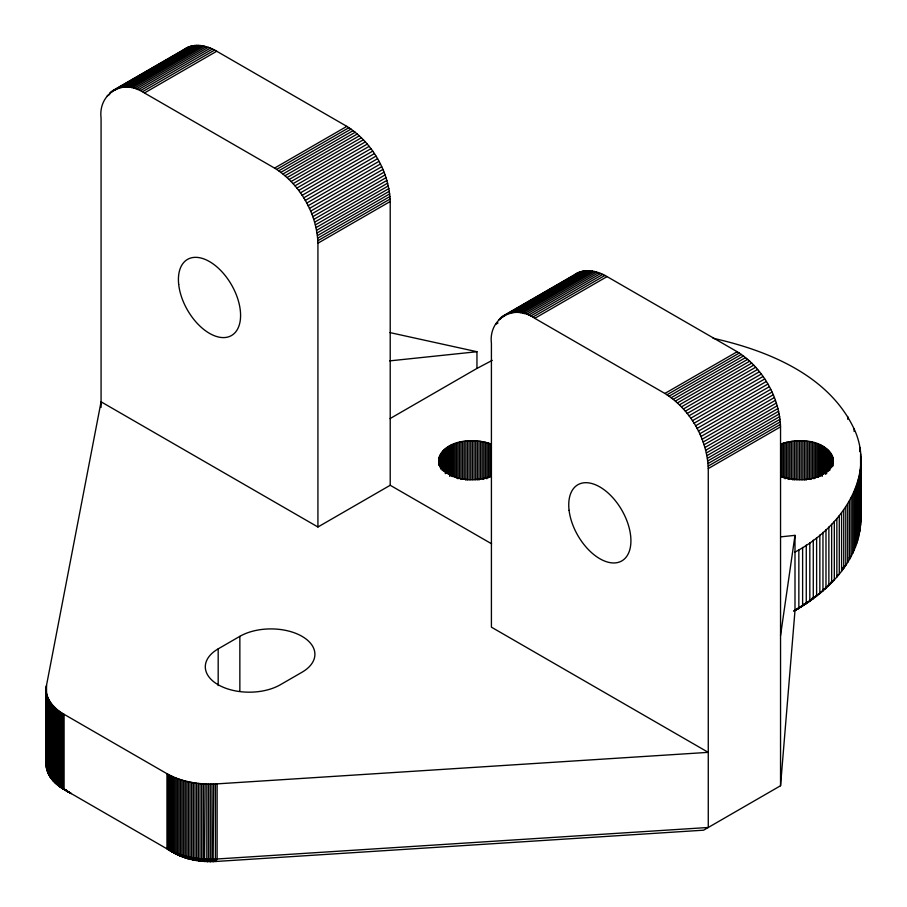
<?xml version="1.0" encoding="UTF-8"?>
<svg xmlns="http://www.w3.org/2000/svg" width="907" height="907" viewBox="0 0 907 907"><rect width="100%" height="100%" fill="white"/><g stroke="black" fill="none" stroke-linecap="round" stroke-linejoin="round"><path stroke-width="1.36" d="M713.038 338.254C768.671 350.635 831.05 376.122 855.403 431.789C875.652 480.744 837.002 530.266 794.997 552.046M46.506 760.485C44.046 772.979 53.887 783.841 64.091 789.441L174.201 853.011C186.819 860.085 201.683 862.285 215.991 861.469L703.571 830.188L780.542 785.745L794.997 610.468C828.374 591.557 860.652 559.494 860.868 518.657L860.868 460.234M438.682 464.407C438.444 439.578 473.522 437.163 491.163 444.045L491.163 476.039M780.791 477.422L780.791 444.045C797.979 437.877 828.136 438.829 833.272 460.234C828.136 481.64 797.979 482.592 780.791 476.424M491.617 543.815L390.214 485.268L317.926 527.001L101.074 401.812L46.506 685.363C44.046 697.857 53.887 708.73 64.091 714.319L166.967 773.716C182.114 782.219 199.948 784.85 217.113 783.863L708.265 752.357L491.413 627.168L491.413 343.379C488.329 318.436 514.722 303.21 534.779 318.334L664.888 393.457C690.227 409.374 707.143 438.671 708.265 468.579L708.265 827.479L217.113 858.986C199.948 859.972 182.114 857.33 166.967 848.839L166.967 773.716M780.542 635.512L794.997 535.357L780.927 536.831M211.977 784.067L211.977 859.19L213.134 861.605L213.689 784.033M201.705 783.727L201.705 858.85L204.563 861.457L205.118 783.954M205.118 859.076L207.408 861.605L208.542 859.19L208.542 784.067M317.926 527.001L317.926 243.223C316.815 213.315 299.9 184.019 274.56 168.101L144.451 92.979C124.384 77.843 98.001 93.081 101.074 118.023L101.074 407.368M208.542 859.19L210.277 861.65L211.977 859.19M213.134 861.605L215.401 859.088L215.401 783.965M572.226 276.737L573.541 275.558M849.077 557.975L851.185 556.354L851.185 497.92M183.203 50.202C192.851 42.176 206.875 45.305 216.728 51.246L346.837 126.368C372.187 142.286 389.092 171.582 390.214 201.49L390.214 485.268M842.626 567.714L845.8 565.39L845.8 506.968M841.639 569.879L843.748 568.349L843.748 509.927M837.161 575.662L839.281 574.176L839.281 515.743M830.801 582.26L834.315 579.868L834.315 521.446M828.148 585.015L831.651 582.657L831.651 524.235M825.381 587.725L828.873 585.412L828.873 526.99M809.826 542.601L809.826 601.035L794.271 610.717M822.49 590.4L825.982 588.121L825.982 529.699M820.654 592.282L822.966 590.797L822.966 532.375M574.925 274.504C584.652 267.769 597.622 270.989 607.066 276.601L737.176 351.723C762.515 367.641 779.43 396.937 780.542 426.846L780.542 785.745M811.765 598.541L814.078 597.078M816.379 595.616L819.849 593.427L819.849 534.994M810.869 599.595L816.617 596.001L816.617 537.579M813.273 540.119L813.273 598.541L802.967 604.89L809.826 601.035M806.266 545.039L806.266 603.472L796.063 609.583L802.616 605.853L802.616 547.431M793.591 611.182L802.616 605.853M794.373 610.796L798.852 608.189L798.852 549.767M112.309 90.87L187.602 47.402M110.915 91.936L189.212 46.733M109.611 93.115L112.06 91.698M114.509 90.292L116.958 88.875M118.613 87.922L190.889 46.189M120.348 87.514L192.635 45.781M107.241 95.836L109.702 94.419M122.15 87.231L194.438 45.497M123.998 87.095L196.286 45.361M125.903 87.083L198.191 45.35M127.853 87.208L200.13 45.475M129.837 87.469L202.114 45.735M131.855 87.866L204.143 46.132M133.907 88.398L206.195 46.665M135.982 89.056L208.27 47.323M138.079 89.85L210.367 48.116M140.2 90.768L212.476 49.035M142.32 91.811L214.596 50.078M144.451 92.979L216.728 51.246M274.56 168.101L346.837 126.368M276.68 169.394L348.968 127.66M278.812 170.799L351.088 129.066M280.921 172.319L353.208 130.585M283.018 173.951L355.306 132.218M285.093 175.686L357.381 133.953M287.145 177.523L359.433 135.789M289.163 179.461L361.451 137.728M291.158 181.491L363.435 139.757M293.097 183.611L365.385 141.877M295.002 185.822L367.29 144.088M296.85 188.1L369.138 146.367M298.652 190.447L370.94 148.714M300.387 192.874L372.675 151.14M302.076 195.356L374.353 153.623M303.686 197.885L375.963 156.151M305.228 200.47L377.505 158.736M306.691 203.1L378.979 161.367M308.085 205.764L380.362 164.031M309.389 208.463L381.677 166.729M310.613 211.172L382.901 169.439M311.759 213.905L384.046 172.183M312.802 216.66L385.09 174.926M313.765 219.403L386.042 177.67M314.627 222.147L386.915 180.414M315.387 224.879L387.674 183.146M316.055 227.6L388.343 185.867M316.622 230.299L388.91 188.565M317.099 232.963L389.375 191.23M317.461 235.605L389.738 193.871M317.722 238.19L389.999 196.456M317.869 240.729L390.157 198.996M317.926 243.223L390.214 201.49M502.648 316.237L577.94 272.758M501.254 317.291L579.55 272.089M499.938 318.47L504.848 315.647M508.521 313.516L581.228 271.544M498.714 319.774L501.163 318.357M510.686 312.87L582.963 271.136M512.478 312.586L584.766 270.853M514.337 312.45L586.614 270.717M495.573 324.366L498.022 322.96M516.23 312.439L588.518 270.705M518.18 312.564L590.468 270.83M520.164 312.824L592.452 271.091M522.194 313.221L594.47 271.488M524.246 313.754L596.523 272.021M526.321 314.412L598.597 272.678M528.418 315.205L600.695 273.472M530.527 316.124L602.815 274.39M532.647 317.167L604.935 275.433M534.779 318.334L607.066 276.601M390.101 418.569L476.957 368.423L492.252 360.374M218.179 648.868L239.856 636.34A43.955 25.373 0 0 1 302.02 636.34A43.955 25.373 0 0 1 302.02 672.234L280.342 684.751A43.955 25.373 0 0 1 218.179 684.751A43.955 25.373 0 0 1 218.179 648.868L218.179 685.579M664.888 393.457L737.176 351.723M667.019 394.749L739.307 353.016M669.139 396.155L741.427 354.422M671.259 397.674L743.536 355.941M673.345 399.307L745.633 357.573M675.432 401.041L747.708 359.308M677.484 402.878L749.76 361.145M679.502 404.817L751.79 363.083M681.486 406.846L753.774 365.113M683.436 408.966L755.712 367.233M685.329 411.177L757.617 369.444M687.189 413.456L759.465 371.723M688.98 415.803L761.268 374.069M690.726 418.229L763.014 376.496M692.404 420.712L764.692 378.979M694.014 423.24L766.302 381.507M695.556 425.825L767.844 384.092M697.029 428.455L769.306 386.722M698.413 431.12L770.701 389.386M699.728 433.818L772.004 392.085M700.952 436.528L773.24 394.794M702.086 439.271L774.374 397.538M703.14 442.015L775.428 400.282M704.093 444.759L776.381 403.025M704.954 447.502L777.242 405.769M705.725 450.235L778.013 408.513M706.394 452.956L778.682 411.222M706.961 455.654L779.249 413.921M707.426 458.33L779.714 416.596M707.789 460.96L780.077 419.227M708.05 463.545L780.337 421.812M708.208 466.085L780.496 424.351M708.265 468.579L780.542 426.846M794.6 610.626L798.852 608.189M799.566 607.259L806.266 603.472M809.77 600.502L813.273 598.541M811.844 598.677L816.617 596.001M822.728 589.935L825.982 588.121M820.846 591.976L822.966 590.797M816.198 595.457L819.849 593.427M438.682 460.234C443.818 481.64 473.976 482.592 491.163 476.424M389.704 360.884L476.957 351.723L476.957 368.423M390.01 332.608L476.957 351.723M58.467 710.578L58.467 785.7L64.567 789.135L56.472 784.079L56.472 708.957M173.452 776.959L173.452 852.081L180.754 856.208L176.253 853.226L176.253 778.115M56.472 784.079L61.993 787.208M60.61 712.131L60.61 787.253L71.324 793.614L62.9 788.727L62.9 713.605M176.253 853.226L183.135 857.126L179.155 854.292L179.155 779.17M170.765 775.723L170.765 850.845L178.464 855.21L173.452 852.081M179.155 854.292L185.595 857.965L182.16 855.244L182.16 780.122M62.9 788.727L69.351 792.412L60.61 787.253M54.647 707.279L54.647 782.401L56.96 783.727M168.203 774.408L168.203 849.53L176.275 854.145L170.765 850.845M176.275 854.145L169.462 850.199L169.462 775.077M69.351 792.412L61.733 788.002L61.733 712.879M182.16 855.244L188.134 858.725L185.255 856.106L185.255 780.984M52.991 705.544L52.991 780.666L55.395 782.072M168.203 849.53L174.201 853.011M65.792 789.827L67.503 791.153L59.522 786.482L59.522 711.36M178.464 855.21L172.092 851.48L172.092 776.358M64.601 789.124L57.447 784.895L57.447 709.773M180.754 856.208L174.836 852.671L174.836 777.548M185.255 856.106L190.753 859.394L188.429 856.866L188.429 781.743M62.027 787.151L55.542 783.251L55.542 708.129M50.18 701.927L50.18 777.05L52.436 778.41M58.467 785.7L67.503 791.153M57.152 783.603L53.796 781.539L53.796 706.417M183.135 857.126L177.693 853.77L177.693 778.648M188.429 856.866L193.418 859.983L191.672 857.523L191.672 782.401M54.522 781.222L52.221 779.782L52.221 704.66M54.647 782.401L59.42 785.428M185.595 857.965L180.652 854.779L180.652 779.657M52.991 780.666L56.234 782.786M191.672 857.523L196.15 860.494L194.971 858.079L194.971 782.956M51.733 777.537L49.59 776.12L49.59 700.998M188.134 858.725L183.702 855.686L183.702 780.564M50.724 775.723L48.536 774.227L48.536 699.116M50.18 777.05L52.413 778.603M194.971 858.079L198.916 860.902L198.316 858.521L198.316 783.399M190.753 859.394L186.831 856.503L186.831 781.381M198.316 858.521L201.728 861.231L201.705 858.85M193.418 859.983L190.039 857.206L190.039 782.083M196.15 860.494L193.316 857.818L193.316 782.696M198.916 860.902L196.638 858.305L196.638 783.194M201.728 861.231L200.005 858.702L200.005 783.58M204.563 861.457L203.406 858.974L203.406 783.863M215.401 859.088L215.991 861.469L217.113 858.986L217.113 783.863M207.408 861.605L206.83 859.144L206.83 784.022M860.267 509.11L860.868 518.657M210.277 861.65L210.254 784.09M860.8 457.049L860.8 521.842M860.596 453.863L860.596 525.028M860.267 469.781L860.267 528.214M859.791 447.502L859.791 451.675M859.791 472.955L859.791 531.389M859.178 476.13L859.178 534.552M858.441 479.281L858.441 537.715M857.557 482.433L857.557 540.855M856.548 485.562L856.548 543.996M855.403 488.68L855.403 547.114M854.133 428.682L854.133 431.471M854.133 491.787L854.133 550.209M852.727 494.859L852.727 553.293M849.519 500.959L849.519 559.392M847.728 416.494L847.728 419.272M847.728 503.975L847.728 562.397M841.583 512.852L841.583 571.274M836.855 518.611L836.855 577.033M833.272 460.234L833.272 463.012M833.114 458.33L833.227 463.454M832.909 457.377L832.909 465.869M832.626 456.436L832.626 466.175M832.263 455.495L832.263 465.234M831.821 454.577L831.821 467.105M831.3 453.67L831.3 467.581M830.699 452.774L830.699 468.08M830.03 451.901L830.03 469.996M829.281 451.051L829.281 470.529M828.476 450.223L828.476 471.084M827.581 449.407L827.581 471.674M826.628 448.636L826.628 473.669M825.608 447.877L825.608 474.304M824.531 447.151L824.531 473.59M823.386 446.459L823.386 474.282M822.196 445.802L822.196 476.402M820.937 445.178L820.937 475.778M819.633 444.589L819.633 476.583M818.273 444.045L818.273 477.422M816.878 443.523L816.878 476.912M815.438 443.058L815.438 477.83M813.964 442.627L813.964 478.794M812.445 442.242L812.445 478.408M810.903 441.89L810.903 479.452M809.327 441.596L809.327 479.157M807.729 441.346L807.729 478.896M806.119 441.131L806.119 480.086M804.486 440.972L804.486 479.916M802.842 440.847L802.842 479.803M801.187 440.779L801.187 479.735M799.532 440.757L799.532 479.712M797.877 440.779L797.877 479.735M796.233 440.847L796.233 479.803M794.997 535.357L794.997 610.468M794.589 440.972L794.589 479.916M792.956 441.131L792.956 480.086M791.335 441.346L791.335 478.896M789.748 441.596L789.748 479.157M788.172 441.89L788.172 479.452M786.63 442.242L786.63 478.408M785.111 442.627L785.111 478.794M783.637 443.058L783.637 477.83M782.197 443.523L782.197 476.912M489.757 443.523L489.757 476.912M488.317 443.058L488.317 477.83M486.844 442.627L486.844 478.794M485.324 442.242L485.324 478.408M483.782 441.89L483.782 479.452M482.207 441.596L482.207 479.157M480.608 441.346L480.608 478.896M478.998 441.131L478.998 480.086M477.365 440.972L477.365 479.916M475.722 440.847L475.722 479.803M474.078 440.779L474.078 479.735M472.422 440.757L472.422 479.712M470.767 440.779L470.767 479.735M469.112 440.847L469.112 479.803M467.468 440.972L467.468 479.916M465.835 441.131L465.835 480.086M464.225 441.346L464.225 478.896M462.627 441.596L462.627 479.157M461.051 441.89L461.051 479.452M459.509 442.242L459.509 478.408M457.99 442.627L457.99 478.794M456.516 443.058L456.516 477.83M455.076 443.523L455.076 476.912M453.67 444.045L453.67 476.039M452.321 444.589L452.321 476.583M451.017 445.178L451.017 475.778M449.759 445.802L449.759 476.402M448.568 446.459L448.568 474.282M447.423 447.151L447.423 473.59M446.335 447.877L446.335 472.921M445.326 448.636L445.326 473.669M444.373 449.418L444.373 471.674M443.478 450.223L443.478 471.084M442.661 451.051L442.661 470.529M441.924 451.901L441.924 469.996M441.255 452.774L441.255 468.08M440.655 453.67L440.655 468.976M440.133 454.577L440.133 467.105M439.691 455.495L439.691 466.629M439.328 456.436L439.328 464.781M439.045 457.377L439.045 464.327M438.841 458.33L438.727 465.359M239.856 636.34L239.856 691.406M64.091 714.319L64.091 789.441M51.495 703.764L51.495 778.886M50.815 702.846L50.815 777.968M49.046 700.057L49.046 775.179M48.082 698.152L48.082 773.274M47.686 697.188L47.686 772.311M47.323 696.225L47.323 771.347M47.005 695.25L47.005 770.372M46.745 694.263L46.745 769.385M46.506 685.363L46.518 768.399M46.336 686.35L46.348 767.413M46.223 687.347L46.155 765.44M569.086 510.335A43.955 25.373 60 0 0 619.152 562.102A43.955 25.373 60 0 0 611.261 496.05A43.955 25.373 60 0 0 569.086 510.335M178.69 284.401A43.955 25.373 60 0 0 228.451 336.86A43.955 25.373 60 0 0 221.376 271.159A43.955 25.373 60 0 0 178.69 284.401"/></g></svg>
